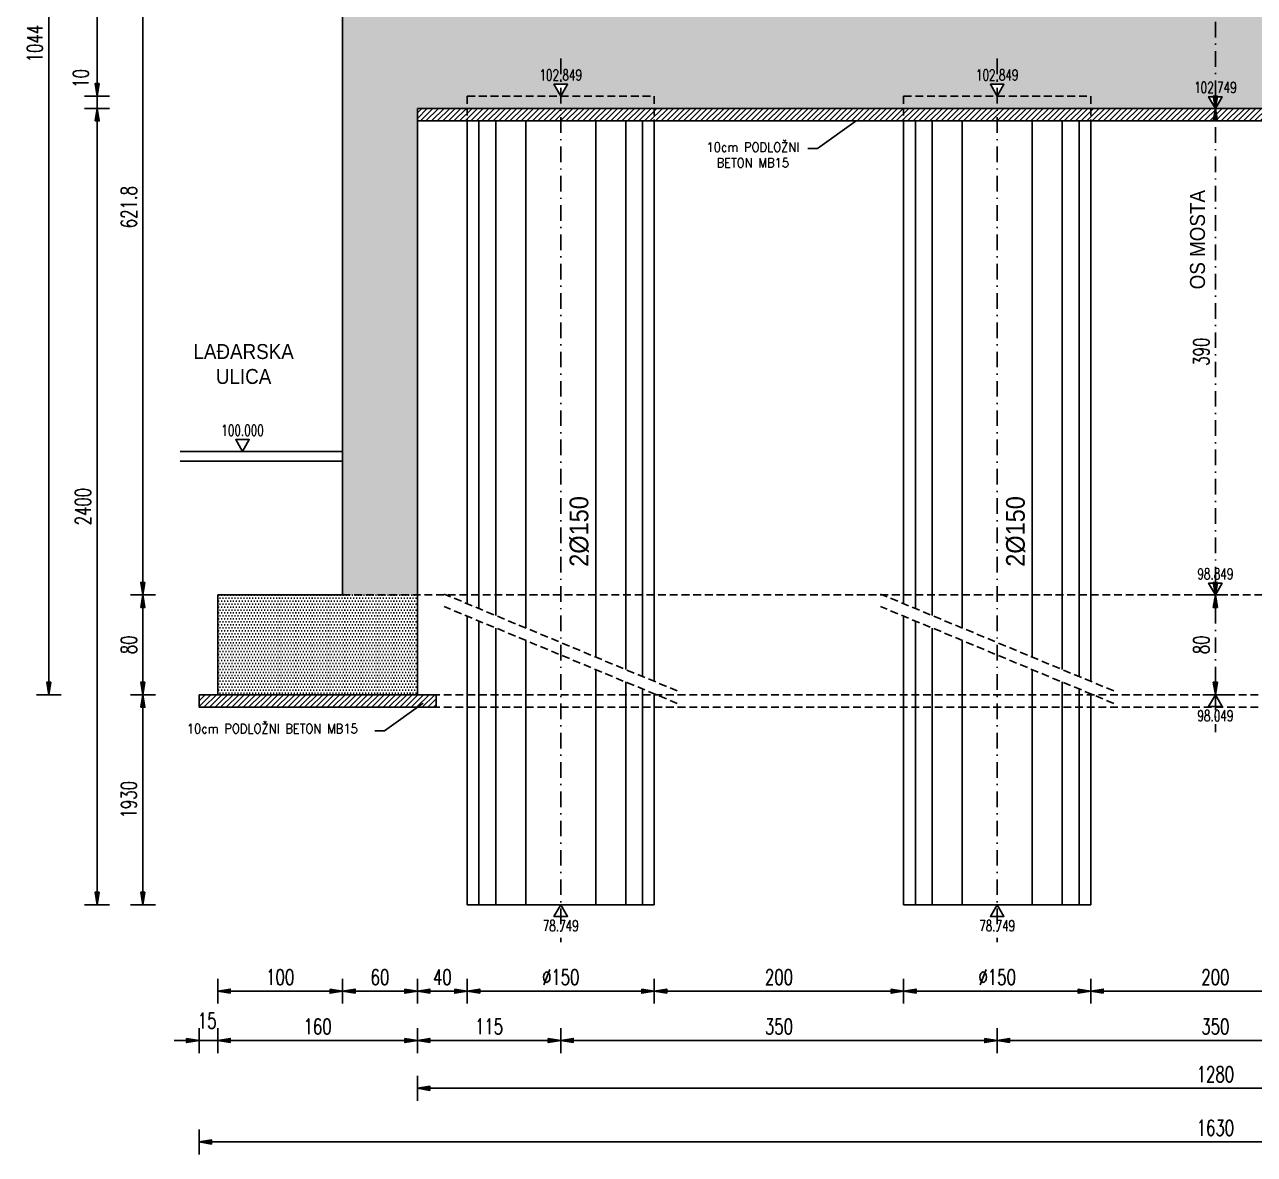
# Model space of a CAD drawing. Extents: x 4294 to 9958, y 64482 to 68154.
# Drawn here: x 7976 to 8963, y 66189 to 67094 of the extents above; entities that cross this region are included whole.
import ezdxf
from ezdxf.enums import TextEntityAlignment as Align

# ---------------------------------------------------------------- set-up
doc = ezdxf.new("R2010")
doc.units = 0
doc.header["$LTSCALE"] = 50
doc.header["$PDMODE"] = 34
doc.header["$PDSIZE"] = 5
doc.linetypes.add('CENTER', pattern=[0.47, 0.25, -0.1, 0.02, -0.1])
doc.linetypes.add('HIDDEN2', pattern=[0.1875, 0.125, -0.0625])
doc.layers.get('DEFPOINTS').update_dxf_attribs({"linetype": 'CONTINUOUS'})
for name, color, linetype in [('BETON', 7, 'CONTINUOUS'), ('BETON tan', 40, 'CONTINUOUS'), ('BETON TANKO', 40, 'CONTINUOUS'), ('KOTE', 4, 'CONTINUOUS'), ('NEVIDLJIVO', 9, 'HIDDEN2'), ('OSI', 2, 'CENTER'), ('POM', 9, 'CONTINUOUS'), ('TANKO', 8, 'CONTINUOUS'), ('TEKST', 7, 'CONTINUOUS')]:
    doc.layers.add(name, color=color, linetype=linetype)
doc.styles.add('KOTE', font='romans.shx', dxfattribs={"width": 0.7})
doc.styles.get("Standard").update_dxf_attribs({"font": 'romans.shx', "width": 0.9})
doc.dimstyles.new('M50', dxfattribs={"dimscale": 100, "dimtxt": 0.125, "dimasz": 0.1, "dimexe": 0.4, "dimexo": 2, "dimgap": 0.05, "dimtad": 1, "dimdec": 1, "dimrnd": 0.01, "dimdsep": 46, "dimtxsty": 'KOTE', "dimblk1": 'S', "dimblk2": 'S', "dimsah": 1, "dimcen": 0.4, "dimdle": 0.4, "dimse1": 1, "dimse2": 1, "dimclrd": 8, "dimclre": 251, "dimclrt": 4, "dimadec": 0, "dimazin": 0, "dimtfac": 1, "dimtdec": 1, "dimtmove": 2, "dimatfit": 3, "dimldrblk": 'S', "dimfxl": 0, "dimtvp": 1, "dimtolj": 1, "dimtzin": 4, "dimarcsym": 0})
pattern_1 = [(45, (62.4817, 10), (-2.24506403, 2.24506403), [])]

# ---------------------------------------------------------------- blocks, each defined once
blk = doc.blocks.new('S')
at = {"layer": 'KOTE', "color": 9}
blk.add_line((0, 1), (0, -1), dxfattribs=at)
blk.add_lwpolyline([(-1, 0.167), (-1, -0.167), (0, 0)], close=True, dxfattribs=at)
at = {"layer": 'KOTE', "color": 9, "linetype": 'ByBlock'}
blk.add_solid([(-1, 0.167), (-1, -0.167), (0, 0)], dxfattribs=at)
blk = doc.blocks.new('*D386')
at = {"layer": 'DEFPOINTS', "color": 0}
for p in [(8831.33, 66388.71), (9031.33, 66388.71), (8831.33, 66319.41)]:
    blk.add_point(p, dxfattribs=at)
at = {"layer": 'POM', "color": 8, "lineweight": -2}
blk.add_line((9021.33, 66319.41), (8841.33, 66319.41), dxfattribs=at)
at = {"layer": 'POM', "color": 8, "lineweight": -2, "xscale": 10, "yscale": 10, "zscale": 10, "rotation": 180}
blk.add_blockref('S', (8831.33, 66319.41), dxfattribs=at)
at = {"layer": 'POM', "color": 8, "lineweight": -2, "xscale": 10, "yscale": 10, "zscale": 10}
blk.add_blockref('S', (9031.33, 66319.41), dxfattribs=at)
at = {"layer": 'POM', "color": 4, "insert": (8931.33, 66330.66), "char_height": 12.5, "attachment_point": 5, "style": 'KOTE'}
blk.add_mtext('\\A1;200', dxfattribs=at)
blk = doc.blocks.new('*D387')
at = {"layer": 'DEFPOINTS', "color": 0}
for p in [(8681.33, 66388.71), (8831.33, 66388.71), (8681.33, 66319.41)]:
    blk.add_point(p, dxfattribs=at)
at = {"layer": 'POM', "color": 8, "lineweight": -2}
blk.add_line((8821.33, 66319.41), (8691.33, 66319.41), dxfattribs=at)
at = {"layer": 'POM', "color": 8, "lineweight": -2, "xscale": 10, "yscale": 10, "zscale": 10, "rotation": 180}
blk.add_blockref('S', (8681.33, 66319.41), dxfattribs=at)
at = {"layer": 'POM', "color": 8, "lineweight": -2, "xscale": 10, "yscale": 10, "zscale": 10}
blk.add_blockref('S', (8831.33, 66319.41), dxfattribs=at)
at = {"layer": 'POM', "color": 4, "insert": (8756.33, 66330.66), "char_height": 12.5, "attachment_point": 5, "style": 'KOTE'}
blk.add_mtext('\\A1;%%c150', dxfattribs=at)
blk = doc.blocks.new('*D388')
at = {"layer": 'DEFPOINTS', "color": 0}
for p in [(8481.33, 66388.71), (8681.33, 66388.71), (8481.33, 66319.41)]:
    blk.add_point(p, dxfattribs=at)
at = {"layer": 'POM', "color": 8, "lineweight": -2}
blk.add_line((8671.33, 66319.41), (8491.33, 66319.41), dxfattribs=at)
at = {"layer": 'POM', "color": 8, "lineweight": -2, "xscale": 10, "yscale": 10, "zscale": 10, "rotation": 180}
blk.add_blockref('S', (8481.33, 66319.41), dxfattribs=at)
at = {"layer": 'POM', "color": 8, "lineweight": -2, "xscale": 10, "yscale": 10, "zscale": 10}
blk.add_blockref('S', (8681.33, 66319.41), dxfattribs=at)
at = {"layer": 'POM', "color": 4, "insert": (8581.33, 66330.66), "char_height": 12.5, "attachment_point": 5, "style": 'KOTE'}
blk.add_mtext('\\A1;200', dxfattribs=at)
blk = doc.blocks.new('*D389')
at = {"layer": 'DEFPOINTS', "color": 0}
for p in [(8331.33, 66388.71), (8481.33, 66388.71), (8331.33, 66319.41)]:
    blk.add_point(p, dxfattribs=at)
at = {"layer": 'POM', "color": 8, "lineweight": -2}
blk.add_line((8471.33, 66319.41), (8341.33, 66319.41), dxfattribs=at)
at = {"layer": 'POM', "color": 8, "lineweight": -2, "xscale": 10, "yscale": 10, "zscale": 10, "rotation": 180}
blk.add_blockref('S', (8331.33, 66319.41), dxfattribs=at)
at = {"layer": 'POM', "color": 8, "lineweight": -2, "xscale": 10, "yscale": 10, "zscale": 10}
blk.add_blockref('S', (8481.33, 66319.41), dxfattribs=at)
at = {"layer": 'POM', "color": 4, "insert": (8406.33, 66330.66), "char_height": 12.5, "attachment_point": 5, "style": 'KOTE'}
blk.add_mtext('\\A1;%%c150', dxfattribs=at)
blk = doc.blocks.new('*D390')
at = {"layer": 'DEFPOINTS', "color": 0}
for p in [(8291.33, 66557.07), (8331.33, 66388.71), (8291.33, 66319.41)]:
    blk.add_point(p, dxfattribs=at)
at = {"layer": 'POM', "color": 8, "lineweight": -2}
blk.add_line((8321.33, 66319.41), (8301.33, 66319.41), dxfattribs=at)
at = {"layer": 'POM', "color": 8, "lineweight": -2, "xscale": 10, "yscale": 10, "zscale": 10, "rotation": 180}
blk.add_blockref('S', (8291.33, 66319.41), dxfattribs=at)
at = {"layer": 'POM', "color": 8, "lineweight": -2, "xscale": 10, "yscale": 10, "zscale": 10}
blk.add_blockref('S', (8331.33, 66319.41), dxfattribs=at)
at = {"layer": 'POM', "color": 4, "insert": (8311.33, 66330.66), "char_height": 12.5, "attachment_point": 5, "style": 'KOTE'}
blk.add_mtext('\\A1;40', dxfattribs=at)
blk = doc.blocks.new('*D391')
at = {"layer": 'DEFPOINTS', "color": 0}
for p in [(8231.33, 66637.07), (8291.33, 66557.07), (8231.33, 66319.41)]:
    blk.add_point(p, dxfattribs=at)
at = {"layer": 'POM', "color": 8, "lineweight": -2}
blk.add_line((8281.33, 66319.41), (8241.33, 66319.41), dxfattribs=at)
at = {"layer": 'POM', "color": 8, "lineweight": -2, "xscale": 10, "yscale": 10, "zscale": 10, "rotation": 180}
blk.add_blockref('S', (8231.33, 66319.41), dxfattribs=at)
at = {"layer": 'POM', "color": 8, "lineweight": -2, "xscale": 10, "yscale": 10, "zscale": 10}
blk.add_blockref('S', (8291.33, 66319.41), dxfattribs=at)
at = {"layer": 'POM', "color": 4, "insert": (8261.33, 66330.66), "char_height": 12.5, "attachment_point": 5, "style": 'KOTE'}
blk.add_mtext('\\A1;60', dxfattribs=at)
blk = doc.blocks.new('*D392')
at = {"layer": 'DEFPOINTS', "color": 0}
for p in [(8231.33, 66637.07), (8131.33, 66557.07), (8131.33, 66319.41)]:
    blk.add_point(p, dxfattribs=at)
at = {"layer": 'POM', "color": 8, "lineweight": -2}
blk.add_line((8221.33, 66319.41), (8141.33, 66319.41), dxfattribs=at)
at = {"layer": 'POM', "color": 8, "lineweight": -2, "xscale": 10, "yscale": 10, "zscale": 10, "rotation": 180}
blk.add_blockref('S', (8131.33, 66319.41), dxfattribs=at)
at = {"layer": 'POM', "color": 8, "lineweight": -2, "xscale": 10, "yscale": 10, "zscale": 10}
blk.add_blockref('S', (8231.33, 66319.41), dxfattribs=at)
at = {"layer": 'POM', "color": 4, "insert": (8181.33, 66330.66), "char_height": 12.5, "attachment_point": 5, "style": 'KOTE'}
blk.add_mtext('\\A1;100', dxfattribs=at)
blk = doc.blocks.new('*D396')
at = {"layer": 'DEFPOINTS', "color": 0}
for p in [(8756.33, 66358.71), (9106.33, 66358.71), (8756.33, 66279.82)]:
    blk.add_point(p, dxfattribs=at)
at = {"layer": 'POM', "color": 8, "lineweight": -2}
blk.add_line((9096.33, 66279.82), (8766.33, 66279.82), dxfattribs=at)
at = {"layer": 'POM', "color": 8, "lineweight": -2, "xscale": 10, "yscale": 10, "zscale": 10, "rotation": 180}
blk.add_blockref('S', (8756.33, 66279.82), dxfattribs=at)
at = {"layer": 'POM', "color": 8, "lineweight": -2, "xscale": 10, "yscale": 10, "zscale": 10}
blk.add_blockref('S', (9106.33, 66279.82), dxfattribs=at)
at = {"layer": 'POM', "color": 4, "insert": (8931.33, 66291.07), "char_height": 12.5, "attachment_point": 5, "style": 'KOTE'}
blk.add_mtext('\\A1;350', dxfattribs=at)
blk = doc.blocks.new('*D397')
at = {"layer": 'DEFPOINTS', "color": 0}
for p in [(8406.33, 66358.71), (8756.33, 66358.71), (8406.33, 66279.82)]:
    blk.add_point(p, dxfattribs=at)
at = {"layer": 'POM', "color": 8, "lineweight": -2}
blk.add_line((8746.33, 66279.82), (8416.33, 66279.82), dxfattribs=at)
at = {"layer": 'POM', "color": 8, "lineweight": -2, "xscale": 10, "yscale": 10, "zscale": 10, "rotation": 180}
blk.add_blockref('S', (8406.33, 66279.82), dxfattribs=at)
at = {"layer": 'POM', "color": 8, "lineweight": -2, "xscale": 10, "yscale": 10, "zscale": 10}
blk.add_blockref('S', (8756.33, 66279.82), dxfattribs=at)
at = {"layer": 'POM', "color": 4, "insert": (8581.33, 66291.07), "char_height": 12.5, "attachment_point": 5, "style": 'KOTE'}
blk.add_mtext('\\A1;350', dxfattribs=at)
blk = doc.blocks.new('*D398')
at = {"layer": 'DEFPOINTS', "color": 0}
for p in [(8291.33, 66557.07), (8406.33, 66358.71), (8291.33, 66279.82)]:
    blk.add_point(p, dxfattribs=at)
at = {"layer": 'POM', "color": 8, "lineweight": -2}
blk.add_line((8396.33, 66279.82), (8301.33, 66279.82), dxfattribs=at)
at = {"layer": 'POM', "color": 8, "lineweight": -2, "xscale": 10, "yscale": 10, "zscale": 10, "rotation": 180}
blk.add_blockref('S', (8291.33, 66279.82), dxfattribs=at)
at = {"layer": 'POM', "color": 8, "lineweight": -2, "xscale": 10, "yscale": 10, "zscale": 10}
blk.add_blockref('S', (8406.33, 66279.82), dxfattribs=at)
at = {"layer": 'POM', "color": 4, "insert": (8348.83, 66291.07), "char_height": 12.5, "attachment_point": 5, "style": 'KOTE'}
blk.add_mtext('\\A1;115', dxfattribs=at)
blk = doc.blocks.new('*D399')
at = {"layer": 'DEFPOINTS', "color": 0}
for p in [(8131.33, 66557.07), (8291.33, 66557.07), (8131.33, 66279.82)]:
    blk.add_point(p, dxfattribs=at)
at = {"layer": 'POM', "color": 8, "lineweight": -2}
blk.add_line((8281.33, 66279.82), (8141.33, 66279.82), dxfattribs=at)
at = {"layer": 'POM', "color": 8, "lineweight": -2, "xscale": 10, "yscale": 10, "zscale": 10, "rotation": 180}
blk.add_blockref('S', (8131.33, 66279.82), dxfattribs=at)
at = {"layer": 'POM', "color": 8, "lineweight": -2, "xscale": 10, "yscale": 10, "zscale": 10}
blk.add_blockref('S', (8291.33, 66279.82), dxfattribs=at)
at = {"layer": 'POM', "color": 4, "insert": (8211.33, 66291.07), "char_height": 12.5, "attachment_point": 5, "style": 'KOTE'}
blk.add_mtext('\\A1;160', dxfattribs=at)
blk = doc.blocks.new('*D400')
at = {"layer": 'DEFPOINTS', "color": 0}
for p in [(8291.33, 66557.07), (9571.33, 66557.07), (8291.33, 66241.58)]:
    blk.add_point(p, dxfattribs=at)
at = {"layer": 'POM', "color": 8, "lineweight": -2}
blk.add_line((9561.33, 66241.58), (8301.33, 66241.58), dxfattribs=at)
at = {"layer": 'POM', "color": 8, "lineweight": -2, "xscale": 10, "yscale": 10, "zscale": 10, "rotation": 180}
blk.add_blockref('S', (8291.33, 66241.58), dxfattribs=at)
at = {"layer": 'POM', "color": 8, "lineweight": -2, "xscale": 10, "yscale": 10, "zscale": 10}
blk.add_blockref('S', (9571.33, 66241.58), dxfattribs=at)
at = {"layer": 'POM', "color": 4, "insert": (8931.33, 66252.83), "char_height": 12.5, "attachment_point": 5, "style": 'KOTE'}
blk.add_mtext('\\A1;1280', dxfattribs=at)
blk = doc.blocks.new('*D401')
at = {"layer": 'DEFPOINTS', "color": 0}
for p in [(8116.33, 66547.07), (9746.33, 66547.07), (8116.33, 66198.56)]:
    blk.add_point(p, dxfattribs=at)
at = {"layer": 'POM', "color": 8, "lineweight": -2}
blk.add_line((9736.33, 66198.56), (8126.33, 66198.56), dxfattribs=at)
at = {"layer": 'POM', "color": 8, "lineweight": -2, "xscale": 10, "yscale": 10, "zscale": 10, "rotation": 180}
blk.add_blockref('S', (8116.33, 66198.56), dxfattribs=at)
at = {"layer": 'POM', "color": 8, "lineweight": -2, "xscale": 10, "yscale": 10, "zscale": 10}
blk.add_blockref('S', (9746.33, 66198.56), dxfattribs=at)
at = {"layer": 'POM', "color": 4, "insert": (8931.33, 66209.81), "char_height": 12.5, "attachment_point": 5, "style": 'KOTE'}
blk.add_mtext('\\A1;1630', dxfattribs=at)
blk = doc.blocks.new('*D402')
at = {"layer": 'DEFPOINTS', "color": 0}
for p in [(8931.33, 66637.07), (8931.33, 66637.07), (8931.33, 66557.07)]:
    blk.add_point(p, dxfattribs=at)
at = {"layer": 'OSI', "color": 8, "lineweight": -2}
blk.add_line((8931.33, 66567.07), (8931.33, 66627.07), dxfattribs=at)
at = {"layer": 'OSI', "color": 8, "lineweight": -2, "xscale": 10, "yscale": 10, "zscale": 10}
for p, rotation in [((8931.33, 66637.07), 90), ((8931.33, 66557.07), 270)]:
    blk.add_blockref('S', p, dxfattribs=dict(at, rotation=rotation))
at = {"layer": 'OSI', "color": 4, "insert": (8920.08, 66597.07), "char_height": 12.5, "attachment_point": 5, "rotation": 90, "style": 'KOTE'}
blk.add_mtext('\\A1;80', dxfattribs=at)
blk = doc.blocks.new('*D403')
at = {"layer": 'DEFPOINTS', "color": 0}
for p in [(8931.33, 67027.07), (8931.33, 67027.07), (8931.33, 66637.07)]:
    blk.add_point(p, dxfattribs=at)
at = {"layer": 'OSI', "color": 8, "lineweight": -2}
blk.add_line((8931.33, 66647.07), (8931.33, 67017.07), dxfattribs=at)
at = {"layer": 'OSI', "color": 8, "lineweight": -2, "xscale": 10, "yscale": 10, "zscale": 10}
for p, rotation in [((8931.33, 67027.07), 90), ((8931.33, 66637.07), 270)]:
    blk.add_blockref('S', p, dxfattribs=dict(at, rotation=rotation))
at = {"layer": 'OSI', "color": 4, "insert": (8920.08, 66832.07), "char_height": 12.5, "attachment_point": 5, "rotation": 90, "style": 'KOTE'}
blk.add_mtext('\\A1;390', dxfattribs=at)
blk = doc.blocks.new('GKOT')
at = {"layer": 'TANKO'}
blk.add_lwpolyline([(0, 0), (0.155, 0.268), (-0.155, 0.268)], close=True, dxfattribs=at)
at = {"layer": 'KOTE', "style": 'KOTE', "width": 0.7}
blk.add_attdef('KOTA', text='', height=0.25, dxfattribs=at).set_placement((0, 0.482), align=Align.MIDDLE)
blk = doc.blocks.new('*D404')
at = {"layer": 'DEFPOINTS', "color": 0}
for p in [(8071.24, 66637.07), (8131.33, 66637.07), (8116.33, 66557.07)]:
    blk.add_point(p, dxfattribs=at)
at = {"layer": 'POM', "color": 8, "lineweight": -2}
blk.add_line((8071.24, 66567.07), (8071.24, 66627.07), dxfattribs=at)
at = {"layer": 'POM', "color": 8, "lineweight": -2, "xscale": 10, "yscale": 10, "zscale": 10}
for p, rotation in [((8071.24, 66637.07), 90), ((8071.24, 66557.07), 270)]:
    blk.add_blockref('S', p, dxfattribs=dict(at, rotation=rotation))
at = {"layer": 'POM', "color": 4, "insert": (8059.99, 66597.07), "char_height": 12.5, "attachment_point": 5, "rotation": 90, "style": 'KOTE'}
blk.add_mtext('\\A1;80', dxfattribs=at)
blk = doc.blocks.new('*D406')
at = {"layer": 'DEFPOINTS', "color": 0}
for p in [(8071.24, 67258.84), (8331.33, 67258.84), (8131.33, 66637.07)]:
    blk.add_point(p, dxfattribs=at)
at = {"layer": 'POM', "color": 8, "lineweight": -2}
blk.add_line((8071.24, 66647.07), (8071.24, 67248.84), dxfattribs=at)
at = {"layer": 'POM', "color": 8, "lineweight": -2, "xscale": 10, "yscale": 10, "zscale": 10}
for p, rotation in [((8071.24, 67258.84), 90), ((8071.24, 66637.07), 270)]:
    blk.add_blockref('S', p, dxfattribs=dict(at, rotation=rotation))
at = {"layer": 'POM', "color": 4, "insert": (8059.99, 66947.96), "char_height": 12.5, "attachment_point": 5, "rotation": 90, "style": 'KOTE'}
blk.add_mtext('\\A1;621.8', dxfattribs=at)
blk = doc.blocks.new('*D407')
at = {"layer": 'DEFPOINTS', "color": 0}
for p in [(7995.81, 67601.02), (8231.33, 67601.02), (8116.33, 66557.07)]:
    blk.add_point(p, dxfattribs=at)
at = {"layer": 'POM', "color": 8, "lineweight": -2}
blk.add_line((7995.81, 66567.07), (7995.81, 67591.02), dxfattribs=at)
at = {"layer": 'POM', "color": 8, "lineweight": -2, "xscale": 10, "yscale": 10, "zscale": 10}
for p, rotation in [((7995.81, 67601.02), 90), ((7995.81, 66557.07), 270)]:
    blk.add_blockref('S', p, dxfattribs=dict(at, rotation=rotation))
at = {"layer": 'POM', "color": 4, "insert": (7984.56, 67079.05), "char_height": 12.5, "attachment_point": 5, "rotation": 90, "style": 'KOTE'}
blk.add_mtext('\\A1;1044', dxfattribs=at)
blk = doc.blocks.new('*D408')
at = {"layer": 'DEFPOINTS', "color": 0}
for p in [(8931.33, 67258.84), (8931.33, 67258.84), (8931.33, 67027.07)]:
    blk.add_point(p, dxfattribs=at)
at = {"layer": 'OSI', "color": 8, "lineweight": -2}
blk.add_line((8931.33, 67037.07), (8931.33, 67248.84), dxfattribs=at)
at = {"layer": 'OSI', "color": 8, "lineweight": -2, "xscale": 10, "yscale": 10, "zscale": 10}
for p, rotation in [((8931.33, 67258.84), 90), ((8931.33, 67027.07), 270)]:
    blk.add_blockref('S', p, dxfattribs=dict(at, rotation=rotation))
at = {"layer": 'OSI', "color": 4, "insert": (8920.08, 67142.96), "char_height": 12.5, "attachment_point": 5, "rotation": 90, "style": 'KOTE'}
blk.add_mtext('\\A1;231.8', dxfattribs=at)
blk = doc.blocks.new('*D409')
at = {"layer": 'DEFPOINTS', "color": 0}
for p in [(8131.33, 66557.07), (8116.33, 66547.07), (8116.33, 66279.82)]:
    blk.add_point(p, dxfattribs=at)
at = {"layer": 'POM', "color": 8, "lineweight": -2}
for p, q in [((8106.33, 66279.82), (8096.33, 66279.82)), ((8131.33, 66279.82), (8116.33, 66279.82)), ((8141.33, 66279.82), (8151.33, 66279.82))]:
    blk.add_line(p, q, dxfattribs=at)
at = {"layer": 'POM', "color": 8, "lineweight": -2, "xscale": 10, "yscale": 10, "zscale": 10}
blk.add_blockref('S', (8116.33, 66279.82), dxfattribs=at)
at = {"layer": 'POM', "color": 8, "lineweight": -2, "xscale": 10, "yscale": 10, "zscale": 10, "rotation": 180}
blk.add_blockref('S', (8131.33, 66279.82), dxfattribs=at)
at = {"layer": 'POM', "color": 4, "insert": (8122.79, 66295.72), "char_height": 12.5, "attachment_point": 5, "style": 'KOTE'}
blk.add_mtext('\\A1;15', dxfattribs=at)
blk = doc.blocks.new('*D412')
at = {"layer": 'BETON tan', "color": 8, "lineweight": -2}
blk.add_line((8034.53, 67017.07), (8034.53, 66398.71), dxfattribs=at)
at = {"layer": 'DEFPOINTS', "color": 0}
for p in [(8291.33, 67027.07), (8034.53, 66388.71), (8331.33, 66388.71)]:
    blk.add_point(p, dxfattribs=at)
at = {"layer": 'BETON tan', "color": 8, "lineweight": -2, "xscale": 10, "yscale": 10, "zscale": 10}
for p, rotation in [((8034.53, 67027.07), 90), ((8034.53, 66388.71), 270)]:
    blk.add_blockref('S', p, dxfattribs=dict(at, rotation=rotation))
at = {"layer": 'BETON tan', "color": 4, "insert": (8023.22, 66707.89), "char_height": 12.5, "attachment_point": 5, "rotation": 90, "style": 'KOTE'}
blk.add_mtext('\\A1;{\\fRomanS|b0|i0|c238|p2;2400}', dxfattribs=at)
blk = doc.blocks.new('*D413')
at = {"layer": 'BETON tan', "color": 8, "lineweight": -2}
for p, q in [((8034.53, 67047.07), (8034.53, 67057.07)), ((8034.53, 67027.07), (8034.53, 67037.07)), ((8034.53, 67017.07), (8034.53, 67007.07))]:
    blk.add_line(p, q, dxfattribs=at)
at = {"layer": 'DEFPOINTS', "color": 0}
for p in [(8034.53, 67037.07), (8331.33, 67037.07), (8291.33, 67027.07)]:
    blk.add_point(p, dxfattribs=at)
at = {"layer": 'BETON tan', "color": 8, "lineweight": -2, "xscale": 10, "yscale": 10, "zscale": 10}
for p, rotation in [((8034.53, 67037.07), 270), ((8034.53, 67027.07), 90)]:
    blk.add_blockref('S', p, dxfattribs=dict(at, rotation=rotation))
at = {"layer": 'BETON tan', "color": 4, "insert": (8021.45, 67051.15), "char_height": 12.5, "attachment_point": 5, "rotation": 90, "style": 'KOTE'}
blk.add_mtext('\\A1;10', dxfattribs=at)
blk = doc.blocks.new('*D414')
at = {"layer": 'BETON tan', "color": 8, "lineweight": -2}
blk.add_line((8034.53, 67047.07), (8034.53, 67248.84), dxfattribs=at)
at = {"layer": 'DEFPOINTS', "color": 0}
for p in [(8034.53, 67258.84), (8331.33, 67258.84), (8331.33, 67037.07)]:
    blk.add_point(p, dxfattribs=at)
at = {"layer": 'BETON tan', "color": 8, "lineweight": -2, "xscale": 10, "yscale": 10, "zscale": 10}
for p, rotation in [((8034.53, 67258.84), 90), ((8034.53, 67037.07), 270)]:
    blk.add_blockref('S', p, dxfattribs=dict(at, rotation=rotation))
at = {"layer": 'BETON tan', "color": 4, "insert": (8023.28, 67147.96), "char_height": 12.5, "attachment_point": 5, "rotation": 90, "style": 'KOTE'}
blk.add_mtext('\\A1;221.8', dxfattribs=at)
blk = doc.blocks.new('*D416')
at = {"layer": 'BETON tan', "color": 8, "lineweight": -2}
blk.add_line((8071.24, 66547.07), (8071.24, 66398.71), dxfattribs=at)
at = {"layer": 'DEFPOINTS', "color": 0}
for p in [(8116.66, 66557.07), (8071.24, 66388.71), (8331.33, 66388.71)]:
    blk.add_point(p, dxfattribs=at)
at = {"layer": 'BETON tan', "color": 8, "lineweight": -2, "xscale": 10, "yscale": 10, "zscale": 10}
for p, rotation in [((8071.24, 66557.07), 90), ((8071.24, 66388.71), 270)]:
    blk.add_blockref('S', p, dxfattribs=dict(at, rotation=rotation))
at = {"layer": 'BETON tan', "color": 4, "insert": (8059.93, 66472.89), "char_height": 12.5, "attachment_point": 5, "rotation": 90, "style": 'KOTE'}
blk.add_mtext('\\A1;{\\fRomanS|b0|i0|c238|p2;1930}', dxfattribs=at)
blk = doc.blocks.new('dKOT')
at = {"layer": 'TANKO'}
blk.add_lwpolyline([(0, 0), (0.155, -0.268), (-0.155, -0.268)], close=True, dxfattribs=at)
at = {"layer": 'KOTE', "style": 'KOTE', "width": 0.7}
blk.add_attdef('KOTA', text='', height=0.25, dxfattribs=at).set_placement((0, -0.482), align=Align.MIDDLE)

msp = doc.modelspace()

# ---------------------------------------------------------------- hatches: boundary and pattern name
at = {"layer": 'BETON tan'}
h = msp.add_hatch(dxfattribs=at)
h.set_pattern_fill('DOTS', color=256, scale=1.5, style=0)
edge = h.paths.add_edge_path(flags=16)
edge.add_line((8406.33, 67037.07), (8411.74, 67046.45))
edge.add_line((8411.74, 67046.45), (8400.91, 67046.45))
h.paths.add_polyline_path([(8386.64, 67047.38), (8426.02, 67047.38), (8426.02, 67060.5), (8386.64, 67060.5)], flags=24)
h.paths.add_polyline_path([(8231.33, 67258.84), (8501.34, 67258.84), (8501.34, 67027.07), (8231.33, 67027.07)])
edge = h.paths.add_edge_path()
edge.add_line((8331.33, 67272.74), (8336.74, 67263.37))
edge.add_line((8336.74, 67263.37), (8325.91, 67263.37))
h.paths.add_polyline_path([(8290.15, 67244.65), (8330.11, 67244.65), (8330.11, 67257.78), (8290.15, 67257.78)], flags=24)
h = msp.add_hatch(dxfattribs=at)
h.set_pattern_fill('DOTS', color=256, scale=1.5, style=0)
h.paths.add_polyline_path([(8501.34, 67027.07), (8787.88, 67027.07), (8787.88, 67258.84), (8501.34, 67258.84)])
edge = h.paths.add_edge_path(flags=16)
edge.add_line((8756.33, 67037.07), (8761.74, 67046.45))
edge.add_line((8761.74, 67046.45), (8750.91, 67046.45))
h.paths.add_polyline_path([(8736.64, 67047.38), (8776.02, 67047.38), (8776.02, 67060.5), (8736.64, 67060.5)], flags=24)
h = msp.add_hatch(dxfattribs=at)
h.set_pattern_fill('DOTS', color=256, scale=1.5, style=0)
h.paths.add_polyline_path([(8787.88, 67258.84), (9074.78, 67258.84), (9074.78, 67027.07), (8787.88, 67027.07)])
edge = h.paths.add_edge_path(flags=16)
edge.add_line((8931.33, 67258.84), (8936.74, 67249.46))
edge.add_line((8936.74, 67249.46), (8925.91, 67249.46))
h.paths.add_polyline_path([(8911.49, 67235.41), (8951.16, 67235.41), (8951.16, 67248.54), (8911.49, 67248.54)], flags=24)
edge = h.paths.add_edge_path(flags=16)
edge.add_line((8931.33, 67027.07), (8936.74, 67036.45))
edge.add_line((8936.74, 67036.45), (8925.91, 67036.45))
h.paths.add_polyline_path([(8911.64, 67037.38), (8951.02, 67037.38), (8951.02, 67050.5), (8911.64, 67050.5)], flags=24)
h.paths.add_polyline_path([(8910.7, 67122.33), (8910.7, 67163.58), (8929.45, 67163.58), (8929.45, 67122.33)], flags=24)
h = msp.add_hatch(dxfattribs=at)
h.set_pattern_fill('DOTS', color=256, scale=1.5, style=0)
h.paths.add_polyline_path([(8231.33, 66637.07), (8291.33, 66637.07), (8291.33, 67027.07), (8231.33, 67027.07)])
h = msp.add_hatch(dxfattribs=at)
h.set_pattern_fill('DOTS', color=256, scale=1.5, style=0)
h.paths.add_polyline_path([(8131.33, 66557.07), (8291.33, 66557.07), (8291.33, 66637.07), (8131.33, 66637.07)])
at = {"layer": 'POM'}
h = msp.add_hatch(dxfattribs=at)
h.set_pattern_fill('ANSI31', color=256, style=0)
h.set_pattern_definition(pattern_1)
h.paths.add_polyline_path([(9571.33, 67017.07), (9571.33, 67027.07), (8291.33, 67027.07), (8291.33, 67017.07)])
h = msp.add_hatch(dxfattribs=at)
h.set_pattern_fill('ANSI31', color=256, style=0)
h.set_pattern_definition(pattern_1)
h.paths.add_polyline_path([(8306.33, 66557.07), (8291.33, 66557.07), (8131.33, 66557.07), (8116.33, 66557.07), (8116.33, 66547.07), (8306.33, 66547.07)])
h.paths.add_polyline_path([(8113.21, 66305.1), (8132.37, 66305.1), (8132.37, 66286.35), (8113.21, 66286.35)], flags=9)
h.paths.add_polyline_path([(8913.41, 66219.18), (8949.24, 66219.18), (8949.24, 66200.43), (8913.41, 66200.43)], flags=9)
h.paths.add_polyline_path([(8913.41, 66262.21), (8949.24, 66262.21), (8949.24, 66243.46), (8913.41, 66243.46)], flags=9)
h.paths.add_polyline_path([(8197.58, 66300.44), (8225.08, 66300.44), (8225.08, 66281.69), (8197.58, 66281.69)], flags=9)
h.paths.add_polyline_path([(8335.08, 66300.44), (8362.58, 66300.44), (8362.58, 66281.69), (8335.08, 66281.69)], flags=9)
h = msp.add_hatch(dxfattribs=at)
h.set_pattern_fill('ANSI31', color=256, style=0)
h.set_pattern_definition(pattern_1)
h.paths.add_polyline_path([(9556.33, 66547.07), (9746.33, 66547.07), (9746.33, 66557.07), (9731.33, 66557.07), (9571.33, 66557.07), (9556.33, 66557.07)])
h.paths.add_polyline_path([(9730.28, 66305.1), (9749.45, 66305.1), (9749.45, 66286.35), (9730.28, 66286.35)], flags=9)
h.paths.add_polyline_path([(8913.41, 66219.18), (8949.24, 66219.18), (8949.24, 66200.43), (8913.41, 66200.43)], flags=9)
h.paths.add_polyline_path([(8913.41, 66262.21), (8949.24, 66262.21), (8949.24, 66243.46), (8913.41, 66243.46)], flags=9)
h.paths.add_polyline_path([(9500.08, 66300.44), (9527.58, 66300.44), (9527.58, 66281.69), (9500.08, 66281.69)], flags=9)
h.paths.add_polyline_path([(9637.58, 66300.44), (9665.08, 66300.44), (9665.08, 66281.69), (9637.58, 66281.69)], flags=9)

# ---------------------------------------------------------------- linework, layer by layer
at = {"layer": 'BETON'}
for p, q in [((8231.33, 67601.02), (8231.33, 66637.07)), ((9571.33, 67027.07), (8291.33, 67027.07)), ((8291.33, 66557.07), (8291.33, 67027.07)), ((8231.33, 66752.2), (8101.17, 66752.2)), ((8131.33, 66557.07), (8131.33, 66637.07)), ((8231.33, 66637.07), (8131.33, 66637.07)), ((8291.33, 66557.07), (8131.33, 66557.07))]:
    msp.add_line(p, q, dxfattribs=at)
at = {"layer": 'BETON tan'}
for p, q in [((8331.33, 66630.08), (8331.33, 67017.07)), ((8481.33, 66567.77), (8481.33, 67017.07)), ((8681.33, 66630.08), (8681.33, 67017.07)), ((8831.33, 66567.77), (8831.33, 67017.07)), ((8331.33, 66388.71), (8331.33, 66620.08)), ((8681.33, 66388.71), (8681.33, 66620.08)), ((8481.33, 66388.71), (8481.33, 66557.77)), ((8831.33, 66388.71), (8831.33, 66557.77)), ((8481.33, 66388.71), (8331.33, 66388.71)), ((8831.33, 66388.71), (8681.33, 66388.71))]:
    msp.add_line(p, q, dxfattribs=at)
at = {"layer": 'BETON TANKO'}
msp.add_line((8231.33, 66744.2), (8101.17, 66744.2), dxfattribs=at)
at = {"layer": 'NEVIDLJIVO'}
for p, q in [((8331.33, 67037.07), (8331.33, 67017.07)), ((8331.33, 67037.07), (8481.33, 67037.07)), ((8481.33, 67037.07), (8481.33, 67017.07)), ((8681.33, 67037.07), (8681.33, 67017.07)), ((8681.33, 67037.07), (8831.33, 67037.07)), ((8831.33, 67037.07), (8831.33, 67017.07)), ((8231.33, 66637.07), (9631.33, 66637.07)), ((8499.8, 66560.1), (8312.86, 66637.76)), ((8849.8, 66560.1), (8662.86, 66637.76)), ((8499.8, 66550.1), (8312.86, 66627.76)), ((8849.8, 66550.1), (8662.86, 66627.76)), ((9556.33, 66557.07), (8306.33, 66557.07)), ((9556.33, 66547.07), (8306.33, 66547.07))]:
    msp.add_line(p, q, dxfattribs=at)
at = {"layer": 'OSI'}
for p, q in [((8406.33, 67067.07), (8406.33, 66358.71)), ((8756.33, 67067.07), (8756.33, 66358.71)), ((8931.33, 66557.07), (8931.33, 66527.07))]:
    msp.add_line(p, q, dxfattribs=at)
at = {"layer": 'POM'}
for p, q in [((8291.33, 67017.07), (8291.33, 67027.07)), ((9571.33, 67017.07), (8291.33, 67017.07)), ((8340.71, 67017.07), (8340.71, 66626.19)), ((8354.26, 67017.07), (8354.26, 66620.56)), ((8378.24, 67017.07), (8378.24, 66610.6)), ((8434.42, 67017.07), (8434.42, 66587.26)), ((8458.39, 67017.07), (8458.39, 66577.3)), ((8471.95, 67017.07), (8471.95, 66571.67)), ((8643.23, 67017.07), (8612.16, 66994.92)), ((8690.71, 67017.07), (8690.71, 66626.19)), ((8704.26, 67017.07), (8704.26, 66620.56)), ((8728.24, 67017.07), (8728.24, 66610.6)), ((8784.42, 67017.07), (8784.42, 66587.26)), ((8808.39, 67017.07), (8808.39, 66577.3)), ((8821.95, 67017.07), (8821.95, 66571.67)), ((8612.16, 66994.92), (8604.58, 66994.92)), ((8340.71, 66616.19), (8340.71, 66388.71)), ((8690.71, 66616.19), (8690.71, 66388.71)), ((8354.26, 66610.56), (8354.26, 66388.71)), ((8704.26, 66610.56), (8704.26, 66388.71)), ((8378.24, 66600.6), (8378.24, 66388.71)), ((8728.24, 66600.6), (8728.24, 66388.71)), ((8434.42, 66577.26), (8434.42, 66388.71)), ((8784.42, 66577.26), (8784.42, 66388.71)), ((8458.39, 66567.3), (8458.39, 66388.71)), ((8808.39, 66567.3), (8808.39, 66388.71)), ((8116.33, 66557.07), (8116.33, 66547.07)), ((8116.33, 66557.07), (8131.33, 66557.07)), ((8306.33, 66557.07), (8291.33, 66557.07)), ((8306.33, 66557.07), (8306.33, 66547.07)), ((8471.95, 66561.67), (8471.95, 66388.71)), ((8821.95, 66561.67), (8821.95, 66388.71)), ((8116.33, 66547.07), (8306.33, 66547.07)), ((8295.95, 66550.4), (8264.88, 66528.25)), ((8264.88, 66528.25), (8257.3, 66528.25))]:
    msp.add_line(p, q, dxfattribs=at)

# ---------------------------------------------------------------- block references
at = {"layer": 'POM', "xscale": 35, "yscale": 35, "zscale": 35}
for name, p, values in [('GKOT', (8406.33, 67037.07), {'KOTA': '102.849'}), ('GKOT', (8756.33, 67037.07), {'KOTA': '102.849'}), ('GKOT', (8931.33, 67027.07), {'KOTA': '102.749'}), ('GKOT', (8931.33, 66637.07), {'KOTA': '98.849'}), ('dKOT', (8406.33, 66388.71), {'KOTA': '78.749'}), ('dKOT', (8756.33, 66388.71), {'KOTA': '78.749'})]:
    msp.add_blockref(name, p, dxfattribs=at).add_auto_attribs(values)
at = {"layer": 'POM'}
ref = msp.add_blockref('GKOT', (8151.15, 66752.2), dxfattribs=dict(at, xscale=-35, yscale=35, zscale=35))
ref.add_attrib('KOTA', '100.000', dxfattribs={"layer": 'KOTE', "height": 8.75, "style": 'KOTE', "width": 0.7}).set_placement((8151.15, 66769.06), align=Align.MIDDLE)
ref = msp.add_blockref('GKOT', (8931.33, 66557.07), dxfattribs=dict(at, xscale=-35, yscale=35, zscale=35, rotation=180))
ref.add_attrib('KOTA', '98.049', dxfattribs={"layer": 'KOTE', "height": 8.75, "style": 'KOTE', "width": 0.7}).set_placement((8931.33, 66540.2), align=Align.MIDDLE)

# ---------------------------------------------------------------- texts
at = {"layer": 'TEKST', "attachment_point": 5}
for s, insert, char_height in [('{\\fRomanS|b0|i0|c238|p2;10cm PODLOŽNI \\PBETON MB15}', (8560.38, 66989.85), 7.5), ('{\\fArial|b0|i0|c238|p34;LAĐARSKA\\PULICA}', (8152, 66822.14), 12)]:
    msp.add_mtext(s, dxfattribs=dict(at, insert=insert, char_height=char_height))
for s, insert, char_height, rotation in [('{\\fArial|b0|i0|c238|p34;OS MOSTA}', (8917.05, 66921.89), 12, 90), ('{\\fArial|b0|i0|c238|p34;2%%c150}', (8421.23, 66687.97), 15, 90), ('{\\fArial|b0|i0|c238|p34;2%%c150}', (8771.23, 66687.97), 15, 90), ('{\\fRomanS|b0|i0|c238|p2;10cm PODLOŽNI BETON MB15}', (8175.01, 66529.88), 7.5, 360)]:
    msp.add_mtext(s, dxfattribs=dict(at, insert=insert, char_height=char_height, rotation=rotation))

# ---------------------------------------------------------------- dimensions: what is measured, and where the dimension line sits
at = {"layer": 'BETON tan'}
dim = msp.add_linear_dim(base=(8034.53, 67258.84), p1=(8331.33, 67037.07), p2=(8331.33, 67258.84), angle=90, dimstyle='M50', dxfattribs=at)
dim.commit()
dim.dimension.update_dxf_attribs({"geometry": '*D414', "text_midpoint": (8023.28, 67147.96)})
dim = msp.add_linear_dim(base=(8034.53, 67037.07), p1=(8291.33, 67027.07), p2=(8331.33, 67037.07), angle=90, dimstyle='M50', dxfattribs=at)
dim.commit()
dim.dimension.update_dxf_attribs({"geometry": '*D413', "text_midpoint": (8021.45, 67051.15), "dimtype": 160})
for base, p1, text, picture, middle in [((8034.53, 66388.71), (8291.33, 67027.07), '{\\fRomanS|b0|i0|c238|p2;2400}', '*D412', (8023.22, 66707.89)), ((8071.24, 66388.71), (8116.66, 66557.07), '{\\fRomanS|b0|i0|c238|p2;1930}', '*D416', (8059.93, 66472.89))]:
    dim = msp.add_linear_dim(base=base, p1=p1, p2=(8331.33, 66388.71), angle=90, text=text, dimstyle='M50', dxfattribs=at)
    dim.commit()
    dim.dimension.update_dxf_attribs({"geometry": picture, "text_midpoint": middle})
at = {"layer": 'OSI'}
for base, p1, p2, picture, middle in [((8931.33, 67258.84), (8931.33, 67027.07), (8931.33, 67258.84), '*D408', (8920.08, 67142.96)), ((8931.33, 67027.07), (8931.33, 66637.07), (8931.33, 67027.07), '*D403', (8920.08, 66832.07)), ((8931.33, 66637.07), (8931.33, 66557.07), (8931.33, 66637.07), '*D402', (8920.08, 66597.07))]:
    dim = msp.add_linear_dim(base=base, p1=p1, p2=p2, angle=90, dimstyle='M50', dxfattribs=at)
    dim.commit()
    dim.dimension.update_dxf_attribs({"geometry": picture, "text_midpoint": middle})
at = {"layer": 'POM'}
for base, p1, p2, angle, picture, middle in [((7995.80988269, 67601.02192728), (8116.32804458, 66557.07192728), (8231.32804458, 67601.02192728), 90, '*D407', (7984.55988269, 67079.04692728)), ((8071.24, 67258.84), (8131.33, 66637.07), (8331.33, 67258.84), 90, '*D406', (8059.99, 66947.96)), ((8071.24, 66637.07), (8116.33, 66557.07), (8131.33, 66637.07), 90, '*D404', (8059.99, 66597.07)), ((8131.33, 66319.41), (8231.33, 66637.07), (8131.33, 66557.07), 180, '*D392', (8181.33, 66330.66)), ((8231.33, 66319.41), (8291.33, 66557.07), (8231.33, 66637.07), 180, '*D391', (8261.33, 66330.66)), ((8131.33, 66279.82), (8291.33, 66557.07), (8131.33, 66557.07), 180, '*D399', (8211.33, 66291.07)), ((8291.33, 66319.41), (8331.33, 66388.71), (8291.33, 66557.07), 180, '*D390', (8311.33, 66330.66)), ((8291.33, 66279.82), (8406.33, 66358.71), (8291.33, 66557.07), 180, '*D398', (8348.83, 66291.07)), ((8291.33, 66241.58), (9571.33, 66557.07), (8291.33, 66557.07), 180, '*D400', (8931.33, 66252.83)), ((8116.33, 66198.56), (9746.33, 66547.07), (8116.33, 66547.07), 180, '*D401', (8931.33, 66209.81)), ((8481.33, 66319.41), (8681.33, 66388.71), (8481.33, 66388.71), 180, '*D388', (8581.33, 66330.66)), ((8831.33, 66319.41), (9031.33, 66388.71), (8831.33, 66388.71), 180, '*D386', (8931.33, 66330.66)), ((8406.33, 66279.82), (8756.33, 66358.71), (8406.33, 66358.71), 180, '*D397', (8581.33, 66291.07)), ((8756.33, 66279.82), (9106.33, 66358.71), (8756.33, 66358.71), 180, '*D396', (8931.33, 66291.07))]:
    dim = msp.add_linear_dim(base=base, p1=p1, p2=p2, angle=angle, dimstyle='M50', dxfattribs=at)
    dim.commit()
    dim.dimension.update_dxf_attribs({"geometry": picture, "text_midpoint": middle})
dim = msp.add_linear_dim(base=(8116.33, 66279.82), p1=(8131.33, 66557.07), p2=(8116.33, 66547.07), dimstyle='M50', dxfattribs=at)
dim.commit()
dim.dimension.update_dxf_attribs({"geometry": '*D409', "text_midpoint": (8122.79, 66295.72), "dimtype": 160})
for base, p1, p2, picture, middle in [((8331.33, 66319.41), (8481.33, 66388.71), (8331.33, 66388.71), '*D389', (8406.33, 66330.66)), ((8681.33, 66319.41), (8831.33, 66388.71), (8681.33, 66388.71), '*D387', (8756.33, 66330.66))]:
    dim = msp.add_linear_dim(base=base, p1=p1, p2=p2, angle=180, text='%%c<>', dimstyle='M50', dxfattribs=at)
    dim.commit()
    dim.dimension.update_dxf_attribs({"geometry": picture, "text_midpoint": middle})

doc.saveas('drawing.dxf')
